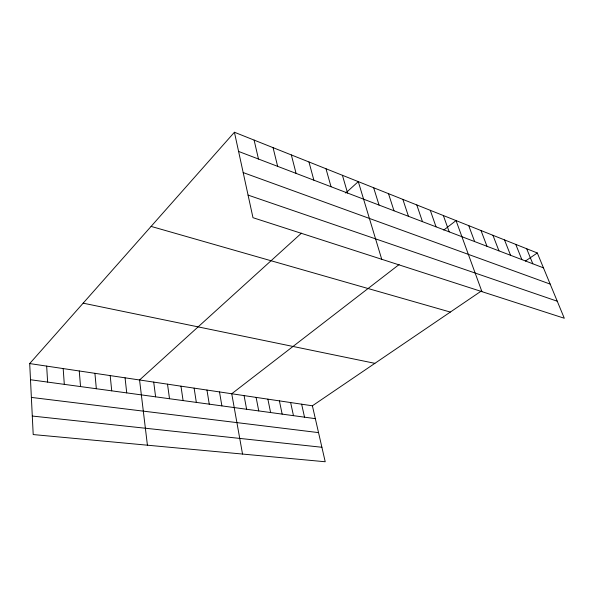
<?xml version="1.0" encoding="UTF-8"?>
<svg xmlns="http://www.w3.org/2000/svg" width="594" height="594" viewBox="0 0 594 594"><rect width="100%" height="100%" fill="white"/><g stroke="black" fill="none" stroke-linecap="round" stroke-linejoin="round"><path stroke-width="0.89" d="M29.7 363.573L312.392 405.799L325.215 461.753L33.205 434.563L29.7 363.573L234.422 132.247L537.303 252.977L564.3 318.25L252.977 217.694L234.422 132.247M301.455 233.167L139.56 379.982L147.416 445.196M345.701 193.043L358.293 181.623L381.727 259.281M399.109 264.545L231.742 393.755L242.53 454.054M443.763 230.071L456.044 220.589L481.927 291.639M312.392 405.799L481.392 290.971M525.423 261.056L537.303 252.977M32.291 416.045L321.896 447.267M31.371 397.416L318.54 432.618M30.502 379.744L315.34 418.651M83.16 303.17L374.888 363.342M151.099 226.403L450.334 312.073M248.069 195.099L557.261 301.225M243.184 172.579L550.178 284.095M238.588 151.433L543.458 267.849M526.685 248.745L532.811 263.788M515.763 244.394L521.859 259.6M504.514 239.909L510.573 255.294M492.938 235.291L498.96 250.861M481.006 230.539L486.991 246.287M468.718 225.638L474.643 241.572M443.362 215.533L449.175 231.846M430.286 210.321L436.033 226.826M416.795 204.945L422.468 221.651M402.873 199.391L408.464 216.305M388.498 193.666L394 210.781M373.648 187.741L379.046 205.071M342.419 175.297L347.587 193.057M325.987 168.748L331.029 186.731M308.969 161.969L313.87 180.182M291.342 154.937L296.079 173.389M273.069 147.654L277.636 166.342M254.106 140.095L258.479 159.029M301.641 404.195L304.522 417.174M290.637 402.554L293.466 415.659M279.395 400.868L282.157 414.115M267.887 399.153L270.589 412.533M256.118 397.393L258.746 410.922M244.075 395.597L246.621 409.266M219.498 391.921L221.881 405.888M206.957 390.05L209.259 404.158M194.119 388.134L196.332 402.398M180.97 386.167L183.086 400.586M167.508 384.162L169.52 398.73M153.705 382.098L155.613 396.837M125.059 377.821L126.73 392.886M110.187 375.594L111.731 390.837M94.921 373.314L96.339 388.736M79.262 370.975L80.532 386.583M63.179 368.577L64.308 384.363M46.666 366.112L47.631 382.083"/></g></svg>
